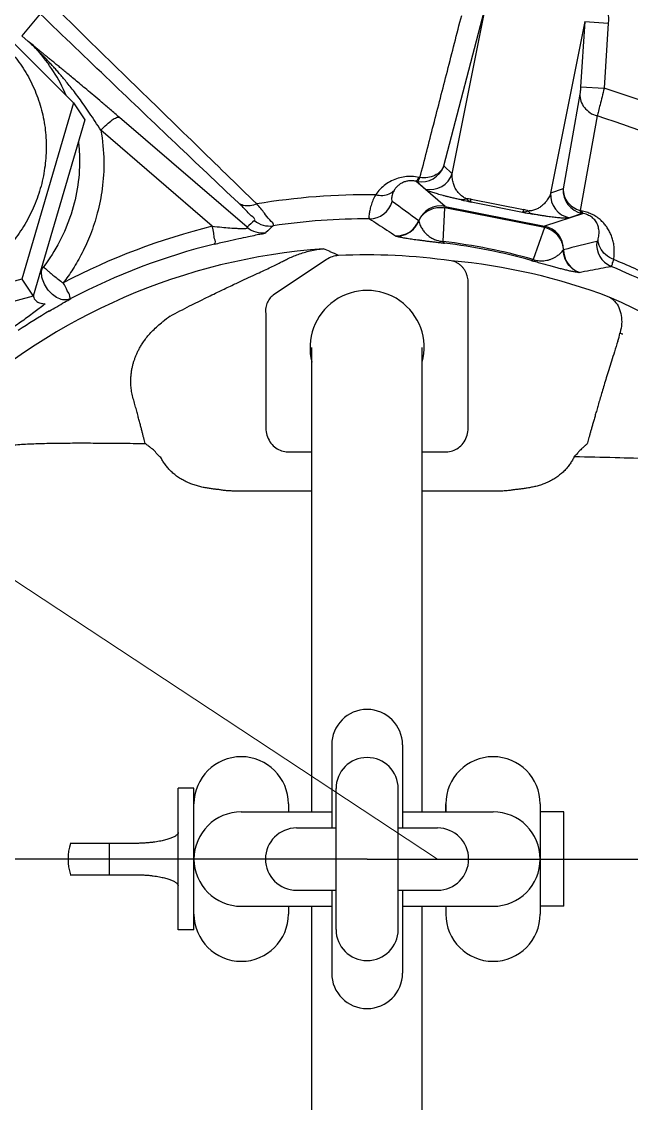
# Model space of a CAD drawing. Header units: millimetres. Extents: x 100 to 1590, y 100 to 694.
# Drawn here: x 1247.689 to 1248.379, y 537.182 to 538.406 of the extents above; entities that cross this region are included whole.
import ezdxf

# ---------------------------------------------------------------- set-up
doc = ezdxf.new("R2010")
doc.units = ezdxf.units.MM
doc.linetypes.add('CENTER', pattern=[2, 1.25, -0.25, 0.25, -0.25])
doc.layers.add('CL', color=1, linetype='CENTER', lineweight=9)

msp = doc.modelspace()

# ---------------------------------------------------------------- linework, layer by layer
at = {"color": 2, "lineweight": 20}
msp.add_line((1231.0675, 548.723), (1248.1599, 537.4584), dxfattribs=at)
at = {"color": 9, "linetype": 'Continuous'}
for p, q in [((1247.6037, 538.4583), (1247.7479, 538.3142)), ((1248.167, 538.2428), (1248.2149, 538.4263)), ((1248.1766, 538.234), (1248.2149, 538.4263)), ((1247.7101, 538.415), (1247.6893, 538.3902)), ((1248.3265, 538.4061), (1248.2879, 538.2119)), ((1248.3265, 538.4061), (1248.3218, 538.3324)), ((1248.3265, 538.4061), (1248.3531, 538.4044)), ((1248.3531, 538.4044), (1248.3484, 538.3307)), ((1248.3218, 538.3324), (1248.3484, 538.3307)), ((1248.321, 538.3242), (1248.302, 538.217)), ((1247.7479, 538.3142), (1247.6894, 538.1148)), ((1247.7479, 538.3142), (1247.7607, 538.295)), ((1247.7607, 538.295), (1247.7022, 538.0956)), ((1247.9443, 538.1734), (1247.7999, 538.2978)), ((1248.3404, 538.2994), (1248.3211, 538.1923)), ((1247.905, 538.1745), (1247.7789, 538.2831)), ((1248.1766, 538.234), (1248.167, 538.2428)), ((1248.14, 538.2296), (1248.1387, 538.2299)), ((1248.1686, 538.197), (1248.1352, 538.2255)), ((1248.1365, 538.2252), (1248.1352, 538.2255)), ((1248.1461, 538.2164), (1248.1365, 538.2252)), ((1248.1978, 538.2052), (1248.2572, 538.1934)), ((1248.302, 538.217), (1248.2879, 538.2119)), ((1248.1662, 538.1573), (1248.1683, 538.1954)), ((1248.1683, 538.1954), (1248.1686, 538.197)), ((1248.2808, 538.1731), (1248.1683, 538.1954)), ((1248.1686, 538.197), (1248.2811, 538.1746)), ((1248.1978, 538.202), (1248.256, 538.1905)), ((1248.1385, 538.1806), (1248.1387, 538.1805)), ((1248.3249, 538.1888), (1248.2811, 538.1746)), ((1248.3235, 538.1891), (1248.3093, 538.184)), ((1248.3226, 538.192), (1248.3211, 538.1923)), ((1248.3249, 538.1888), (1248.3235, 538.1891)), ((1248.2808, 538.1731), (1248.2681, 538.137)), ((1248.2811, 538.1746), (1248.2808, 538.1731)), ((1248.0385, 538.1457), (1248.0383, 538.1458)), ((1248.3025, 538.1479), (1248.3026, 538.1479)), ((1248.0344, 538.1369), (1247.9739, 538.0965)), ((1247.6894, 538.1148), (1247.4867, 538.0596)), ((1247.6894, 538.1148), (1247.7022, 538.0956)), ((1248.1947, 537.946), (1248.1947, 538.109)), ((1247.7022, 538.0956), (1247.4995, 538.0404)), ((1247.9656, 538.0743), (1247.9656, 537.946)), ((1248.3665, 538.0544), (1248.3663, 538.0535)), ((1248.0178, 537.5119), (1248.0178, 538.0373)), ((1248.1425, 537.5119), (1248.1425, 538.0373)), ((1247.9887, 537.9194), (1248.0178, 537.9194)), ((1248.1425, 537.9194), (1248.1716, 537.9194)), ((1248.0178, 537.8749), (1247.929, 537.8749)), ((1248.2313, 537.8749), (1248.1425, 537.8749)), ((1248.0401, 537.5876), (1248.0401, 537.4936)), ((1248.1202, 537.5876), (1248.1202, 537.4936)), ((1247.8842, 537.5386), (1247.8664, 537.5386)), ((1247.8664, 537.3783), (1247.8664, 537.5386)), ((1247.8842, 537.3783), (1247.8842, 537.5386)), ((1248.045, 537.3787), (1248.045, 537.5381)), ((1248.1153, 537.3787), (1248.1153, 537.5381)), ((1247.9911, 537.5208), (1247.9911, 537.5119)), ((1247.9911, 537.5202), (1247.9911, 537.5119)), ((1248.1692, 537.5119), (1248.1692, 537.5208)), ((1248.1692, 537.5202), (1248.1692, 537.5119)), ((1248.2761, 537.5208), (1248.2761, 537.3961)), ((1248.2761, 537.5202), (1248.2761, 537.4584)), ((1247.9377, 537.5119), (1248.0401, 537.5119)), ((1248.1202, 537.5119), (1248.2227, 537.5119)), ((1248.3028, 537.5119), (1248.2761, 537.5119)), ((1248.3028, 537.405), (1248.3028, 537.5119)), ((1248.0004, 537.4936), (1248.045, 537.4936)), ((1248.1153, 537.4936), (1248.1599, 537.4936)), ((1247.8202, 537.4762), (1247.7443, 537.4762)), ((1247.7887, 537.4406), (1247.7887, 537.4762)), ((1248.0802, 537.4584), (1247.5458, 537.4584)), ((1248.0802, 537.4584), (1248.6145, 537.4584)), ((1247.7443, 537.4406), (1247.8202, 537.4406)), ((1248.0004, 537.4232), (1248.045, 537.4232)), ((1248.0401, 537.4232), (1248.0401, 537.3293)), ((1248.1153, 537.4232), (1248.1599, 537.4232)), ((1248.1202, 537.4232), (1248.1202, 537.3293)), ((1247.9377, 537.405), (1248.0401, 537.405)), ((1247.9911, 537.405), (1247.9911, 537.3961)), ((1248.0178, 536.8795), (1248.0178, 537.405)), ((1248.1202, 537.405), (1248.2227, 537.405)), ((1248.1425, 536.8795), (1248.1425, 537.405)), ((1248.1692, 537.405), (1248.1692, 537.3961)), ((1248.1692, 537.405), (1248.1692, 537.3961)), ((1248.3028, 537.405), (1248.2761, 537.405)), ((1247.8842, 537.3783), (1247.8664, 537.3783))]:
    msp.add_line(p, q, dxfattribs=at)
at = {"color": 7, "linetype": 'Continuous'}
msp.add_line((1247.6893, 538.3902), (1247.6967, 538.3838), dxfattribs=at)
at = {"color": 9, "linetype": 'Continuous'}
for points in [[(1248.1125, 538.1637), (1248.1125, 538.1636), (1248.1125, 538.1636), (1248.1126, 538.1636), (1248.1126, 538.1636), (1248.1127, 538.1636), (1248.1127, 538.1635)], [(1248.1678, 538.1554), (1248.1676, 538.1555), (1248.1674, 538.1556), (1248.1672, 538.1557), (1248.167, 538.1559), (1248.1669, 538.1561), (1248.1667, 538.1564), (1248.1665, 538.1566), (1248.1664, 538.1569), (1248.1662, 538.1573)], [(1248.2659, 538.1359), (1248.2661, 538.1359), (1248.2663, 538.1359), (1248.2666, 538.136), (1248.2668, 538.1361), (1248.267, 538.1362), (1248.2673, 538.1363), (1248.2676, 538.1365), (1248.2678, 538.1368), (1248.2681, 538.137)], [(1248.3199, 538.1223), (1248.32, 538.1223), (1248.32, 538.1223), (1248.3201, 538.1223), (1248.3201, 538.1223), (1248.3201, 538.1223), (1248.3202, 538.1223)]]:
    msp.add_lwpolyline(points, dxfattribs=at)
for centre, radius, start, end in [((1248.0802, 537.4584), 1.0697, 60.2229, 74.3215), ((1247.5696, 538.2498), 0.185, 23.1171, 42.2822), ((1248.0802, 537.4584), 0.9126, 62.0928, 72.9072), ((1248.0802, 537.4584), 0.8803, 62.1974, 72.8027), ((1248.1417, 538.2515), 0.0267, 258.868, 341.1186), ((1248.1513, 538.2427), 0.0267, 258.8679, 341.1186), ((1248.0802, 537.4584), 0.7518, 89.2601, 99.5594), ((1248.1922, 538.1771), 0.0286, 78.7442, 89.7028), ((1248.3145, 538.2102), 0.0267, 176.3814, 258.6321), ((1248.3287, 538.2153), 0.0267, 176.3814, 258.6321), ((1248.0829, 538.2097), 0.0267, 269.8994, 344.5866), ((1246.4315, 535.8975), 2.8507, 53.2148, 53.9599), ((1248.1634, 538.1708), 0.0267, 78.8791, 158.5115), ((1249.0605, 542.2241), 4.1136, 257.7337, 257.8938), ((1248.2516, 538.1653), 0.0286, 67.7972, 78.7558), ((1248.5017, 537.5729), 0.8193, 132.0724, 132.8682), ((1247.9699, 538.2015), 0.0267, 230.0023, 278.3543), ((1248.0802, 537.4584), 0.7245, 89.7854, 98.4428), ((1248.1136, 538.1904), 0.0267, 267.4914, 338.5359), ((1248.9951, 542.2195), 4.0963, 259.6057, 259.7665), ((1248.0808, 537.4575), 0.7382, 103.7737, 117.8142), ((1247.9615, 538.1939), 0.0267, 230.002, 279.0763), ((1248.5128, 537.5977), 0.7899, 133.0354, 133.8404), ((1248.2758, 538.1484), 0.0267, 358.9885, 78.6209), ((1248.0867, 537.4913), 0.6707, 74.309, 83.1909), ((1249.0379, 535.2567), 2.9833, 103.5271, 104.2691), ((1248.3666, 538.1538), 0.0267, 172.629, 247.5015), ((1248.0802, 537.4584), 0.6924, 94.0885, 170.4017), ((1248.0769, 537.4633), 0.7115, 103.768, 117.8125), ((1247.823, 537.666), 0.5259, 65.8307, 66.728), ((1247.821, 537.6614), 0.5309, 64.6907, 65.812), ((1248.0916, 537.5158), 0.6441, 74.2949, 83.2051), ((1248.3293, 538.1475), 0.0267, 178.964, 250.0087), ((1248.0492, 538.1147), 0.0267, 92.7993, 123.848), ((1248.0802, 537.4584), 0.6837, 81.9987, 92.7029), ((1248.1134, 537.4568), 0.6815, 69.303, 84.7839), ((1248.0802, 537.4584), 0.7336, 63.5983, 67.6479), ((1247.8231, 538.0681), 0.1251, 153.038, 155.1439), ((1247.7343, 538.1132), 0.0255, 142.7792, 152.8509), ((1248.0802, 537.4584), 0.7253, 63.616, 67.6153), ((1248.0802, 538.0373), 0.0646, 345.2027, 194.7973), ((1248.0802, 537.4584), 0.6924, 274.0885, 66.6837), ((1248.1562, 537.3435), 0.8545, 120.6432, 123.4245), ((1249.7749, 535.5488), 3.1698, 127.2229, 127.4173), ((1248.2963, 538.067), 0.0713, 341.5041, 349.1148), ((1248.0574, 537.2562), 0.8551, 68.586, 68.8177), ((1248.0802, 537.5876), 0.0401, 0, 180), ((1247.9377, 537.5208), 0.0534, 0, 180), ((1248.0802, 537.5381), 0.0352, 0, 180), ((1248.2227, 537.5208), 0.0534, 0, 180), ((1247.9377, 537.4584), 0.0534, 90, 270), ((1248.2227, 537.4584), 0.0534, 270, 90), ((1248.0004, 537.4584), 0.0352, 90, 270), ((1248.1599, 537.4584), 0.0352, 270, 90), ((1247.8041, 537.4584), 0.0623, 163.398, 196.602), ((1247.9377, 537.3961), 0.0534, 180, 0), ((1248.2227, 537.3961), 0.0534, 180, 0), ((1248.0802, 537.3787), 0.0352, 180, 0), ((1248.0802, 537.4584), 0.6924, 189.5983, 246.6837), ((1248.0802, 537.3293), 0.0401, 180, 0)]:
    msp.add_arc(centre, radius, start, end, dxfattribs=at)
for points, start_tangent, end_tangent in [([(1248.3393, 538.4464), (1248.3456, 538.4376), (1248.3502, 538.4274), (1248.3527, 538.4162), (1248.3531, 538.4044)], (0.657536, -0.753423), (-0.064238, -0.997935)), ([(1247.4766, 538.4122), (1247.4853, 538.4159), (1247.508, 538.4233), (1247.5313, 538.4275), (1247.5547, 538.4285), (1247.578, 538.4264), (1247.6007, 538.4212), (1247.6224, 538.4129), (1247.6427, 538.4017), (1247.6611, 538.3879), (1247.6773, 538.3716), (1247.6911, 538.3533), (1247.7021, 538.3332), (1247.7102, 538.3116), (1247.7153, 538.2892), (1247.7171, 538.2661), (1247.7157, 538.243), (1247.7112, 538.22), (1247.7035, 538.1977), (1247.6928, 538.1767), (1247.6795, 538.1574), (1247.664, 538.1402)], (0.908156, 0.418632), (-0.716134, -0.697963)), ([(1247.9345, 538.201), (1247.8636, 538.2682), (1247.7894, 538.339), (1247.7101, 538.415)], (-0.726635, 0.687024), (-0.721554, 0.692358)), ([(1247.9553, 538.1998), (1247.8859, 538.2674), (1247.8129, 538.3385), (1247.7346, 538.4149)], (-0.717128, 0.696941), (-0.715705, 0.698403)), ([(1248.14, 538.2296), (1248.1553, 538.2891), (1248.171, 538.3502), (1248.1872, 538.4132)], (0.248088, 0.968737), (0.249284, 0.96843)), ([(1247.7999, 538.2978), (1247.7896, 538.3066), (1247.7798, 538.3149), (1247.7709, 538.3225), (1247.7629, 538.3292), (1247.7559, 538.335), (1247.7497, 538.3402), (1247.7442, 538.3448), (1247.7392, 538.3489), (1247.7347, 538.3526), (1247.7305, 538.356), (1247.7265, 538.3593), (1247.7226, 538.3625), (1247.7189, 538.3656), (1247.7155, 538.3683), (1247.7125, 538.3709), (1247.7097, 538.3732), (1247.7071, 538.3753), (1247.7047, 538.3772), (1247.7025, 538.379), (1247.6967, 538.3838)], (-0.75761, 0.652708), (-0.773351, 0.633978)), ([(1247.7789, 538.2831), (1247.7725, 538.2931), (1247.7661, 538.3027), (1247.76, 538.3116), (1247.7543, 538.3195), (1247.749, 538.3265), (1247.7442, 538.3326), (1247.7398, 538.3381), (1247.7357, 538.343), (1247.7319, 538.3475), (1247.7283, 538.3516), (1247.7247, 538.3556), (1247.7211, 538.3595), (1247.7177, 538.3631), (1247.7146, 538.3663), (1247.7116, 538.3692), (1247.709, 538.3719), (1247.7065, 538.3743)], (-0.53079, 0.847503), (-0.722413, 0.691462)), ([(1248.3218, 538.3324), (1248.3214, 538.3275), (1248.321, 538.3242)], (-0.064069, -0.997945), (-0.174125, -0.984723)), ([(1248.3484, 538.3307), (1248.346, 538.321), (1248.3438, 538.3121), (1248.3419, 538.3047), (1248.3404, 538.2994)], (-0.235885, -0.971781), (-0.266619, -0.963802)), ([(1248.321, 538.3242), (1248.3221, 538.3162), (1248.3261, 538.3089), (1248.3324, 538.3031), (1248.3404, 538.2994)], (-0.039901, -0.999204), (0.961699, -0.274107)), ([(1247.779, 538.2831), (1247.7855, 538.2898), (1247.7917, 538.2948), (1247.7967, 538.2976), (1247.7999, 538.2978)], (0.665723, 0.746199), (0.878575, -0.477605)), ([(1247.7789, 538.2831), (1247.7823, 538.2482), (1247.7804, 538.217), (1247.7749, 538.1894), (1247.7671, 538.1653), (1247.7576, 538.1443), (1247.7472, 538.1261), (1247.7363, 538.1104)], (0.175687, -0.984446), (-0.604209, -0.796826)), ([(1247.7535, 538.2702), (1247.7547, 538.2545), (1247.7528, 538.2211), (1247.7452, 538.1884), (1247.7321, 538.1572), (1247.714, 538.1286)], (0.113903, -0.993492), (-0.604228, -0.796812)), ([(1248.167, 538.2428), (1248.163, 538.2366), (1248.1567, 538.232), (1248.1488, 538.2296), (1248.14, 538.2296)], (-0.357881, -0.933767), (-0.990735, 0.135808)), ([(1248.1387, 538.2299), (1248.1308, 538.2309), (1248.123, 538.2305), (1248.1152, 538.2289), (1248.1077, 538.2259), (1248.101, 538.2217), (1248.095, 538.2165), (1248.0899, 538.2102)], (-0.97908, 0.203474), (-0.569226, -0.822181)), ([(1248.1387, 538.2299), (1248.1374, 538.2275), (1248.1352, 538.2255)], (-0.428586, -0.903501), (-0.999406, 0.034457)), ([(1248.1365, 538.2252), (1248.1387, 538.2272), (1248.14, 538.2296)], (0.999485, -0.032078), (0.425648, 0.904889)), ([(1248.1924, 538.2057), (1248.1881, 538.2082), (1248.1846, 538.2112), (1248.1818, 538.2146), (1248.1795, 538.2185), (1248.1778, 538.2231), (1248.1767, 538.2283), (1248.1765, 538.231), (1248.1766, 538.234)], (-0.912215, 0.409713), (0.067402, 0.997726)), ([(1248.1352, 538.2255), (1248.1311, 538.226), (1248.1271, 538.2259), (1248.1231, 538.225), (1248.1194, 538.2234), (1248.116, 538.2212), (1248.1131, 538.2184), (1248.1107, 538.2151)], (-0.978412, 0.206664), (-0.522079, -0.852897)), ([(1248.0899, 538.2102), (1248.0867, 538.2039), (1248.0846, 538.1979), (1248.0832, 538.1924), (1248.0825, 538.1878), (1248.0829, 538.183)], (-0.49623, -0.868191), (0.794137, -0.607739)), ([(1248.0899, 538.2102), (1248.0979, 538.2095), (1248.1051, 538.2112), (1248.1107, 538.2151)], (0.972032, -0.234846), (0.674518, 0.738259)), ([(1248.1107, 538.2151), (1248.1093, 538.2124), (1248.1084, 538.2097), (1248.1079, 538.2051), (1248.1087, 538.2026)], (-0.522121, -0.852872), (0.808569, -0.588401)), ([(1248.1866, 538.2045), (1248.1819, 538.2055), (1248.1775, 538.2065), (1248.1734, 538.2075), (1248.1697, 538.2084), (1248.1662, 538.2093), (1248.163, 538.2102), (1248.16, 538.2111), (1248.1572, 538.2119), (1248.1546, 538.2127), (1248.1501, 538.2143), (1248.1461, 538.2164)], (-0.977169, 0.212464), (-0.738727, 0.674005)), ([(1248.1924, 538.2057), (1248.1885, 538.2044), (1248.1871, 538.205)], (-0.871897, -0.489689), (-0.782793, 0.622282)), ([(1248.1978, 538.202), (1248.1951, 538.2033), (1248.1924, 538.2057)], (-0.964085, 0.265593), (-0.665519, 0.746381)), ([(1248.1978, 538.202), (1248.1978, 538.2052)], (-0.848926, 0.528512), (0.19523, 0.980757)), ([(1248.2879, 538.2119), (1248.2868, 538.2091), (1248.2855, 538.2066), (1248.2826, 538.2022), (1248.2792, 538.1986), (1248.2756, 538.1959), (1248.2717, 538.1938), (1248.2673, 538.1924), (1248.2624, 538.1918)], (-0.319531, -0.947576), (-0.999584, -0.028833)), ([(1248.302, 538.217), (1248.3032, 538.2091), (1248.307, 538.2018), (1248.3132, 538.196), (1248.3211, 538.1923)], (-0.039683, -0.999212), (0.956967, -0.290195)), ([(1247.9553, 538.1998), (1247.9477, 538.1977), (1247.9405, 538.1981), (1247.9345, 538.201)], (-0.917025, -0.398831), (-0.794942, 0.606686)), ([(1247.9527, 538.1811), (1247.9491, 538.1865), (1247.9432, 538.1925), (1247.9345, 538.201)], (0.739291, 0.673386), (-0.726626, 0.687033)), ([(1247.9738, 538.1751), (1247.97, 538.1818), (1247.9641, 538.1893), (1247.9553, 538.1998)], (0.660182, 0.751106), (-0.652015, 0.758206)), ([(1248.1387, 538.1805), (1248.1423, 538.1864), (1248.1475, 538.1911), (1248.1539, 538.1943), (1248.161, 538.1958), (1248.1683, 538.1954)], (0.402376, 0.915475), (0.983932, -0.178545)), ([(1248.2572, 538.1934), (1248.256, 538.1905)], (-0.19495, -0.980813), (-0.986499, -0.16377)), ([(1248.0829, 538.183), (1248.0926, 538.1767), (1248.1025, 538.1703), (1248.1125, 538.1637)], (0.844953, -0.53484), (0.829611, -0.558341)), ([(1248.1127, 538.1635), (1248.1235, 538.1653), (1248.1326, 538.1713), (1248.1387, 538.1805)], (0.999082, -0.042832), (0.36462, 0.931157)), ([(1248.1387, 538.1805), (1248.1394, 538.1779), (1248.1415, 538.1733), (1248.1441, 538.1693), (1248.1471, 538.1659), (1248.1505, 538.163), (1248.1543, 538.1607), (1248.1588, 538.1588), (1248.1662, 538.1573)], (0.250815, -0.968035), (0.998333, -0.05772)), ([(1248.2624, 538.1918), (1248.2591, 538.1906), (1248.256, 538.1905)], (-0.900497, -0.434863), (-0.992343, 0.123511)), ([(1248.2624, 538.1918), (1248.2656, 538.1891), (1248.2671, 538.1891)], (0.617942, -0.786224), (0.961324, 0.27542)), ([(1248.3093, 538.184), (1248.3066, 538.1836), (1248.3025, 538.1837), (1248.2972, 538.184), (1248.2943, 538.1843), (1248.2912, 538.1847), (1248.2879, 538.1851), (1248.2844, 538.1856), (1248.2806, 538.1862), (1248.2765, 538.1868), (1248.2721, 538.1876), (1248.2673, 538.1884)], (-0.940398, -0.340075), (-0.984083, 0.17771)), ([(1248.3211, 538.1923), (1248.3227, 538.1895), (1248.3234, 538.1895)], (0.305845, -0.952081), (0.992224, 0.124464)), ([(1248.3592, 538.1369), (1248.3598, 538.1431), (1248.3598, 538.149), (1248.3592, 538.1545), (1248.358, 538.1598), (1248.3563, 538.1648), (1248.354, 538.1695), (1248.3513, 538.1739), (1248.3479, 538.1781), (1248.3439, 538.182), (1248.3392, 538.1855), (1248.334, 538.1883), (1248.3285, 538.1905), (1248.3226, 538.192)], (0.158234, 0.987402), (-0.983072, 0.183221)), ([(1248.3226, 538.192), (1248.324, 538.1894), (1248.3248, 538.1894)], (0.311137, -0.950365), (0.978247, 0.207441)), ([(1248.3417, 538.1602), (1248.3424, 538.1635), (1248.3427, 538.1665), (1248.3426, 538.1694), (1248.3422, 538.1721), (1248.3406, 538.1772), (1248.3378, 538.1817), (1248.3358, 538.1837), (1248.3335, 538.1855), (1248.3309, 538.1869), (1248.328, 538.1881), (1248.3249, 538.1888)], (0.255093, 0.966917), (-0.984062, 0.177827)), ([(1247.9076, 538.1543), (1247.9076, 538.1604), (1247.9066, 538.1667), (1247.905, 538.1745)], (0.851161, 0.524905), (-0.215827, 0.976432)), ([(1247.905, 538.1745), (1247.9157, 538.1735), (1247.925, 538.1727), (1247.9326, 538.1722), (1247.9384, 538.172), (1247.9443, 538.1734)], (0.995608, -0.093618), (-0.594836, 0.803847)), ([(1248.3025, 538.1479), (1248.3013, 538.1548), (1248.2983, 538.1611), (1248.2936, 538.1665), (1248.2877, 538.1706), (1248.2808, 538.1731)], (-0.02141, 0.999771), (-0.977361, 0.21158)), ([(1247.9076, 538.1543), (1247.9221, 538.1578), (1247.9349, 538.1606), (1247.9458, 538.1629), (1247.9544, 538.1647), (1247.9604, 538.166), (1247.9657, 538.1675)], (0.971251, 0.238056), (0.716077, 0.698022)), ([(1248.1127, 538.1635), (1248.1166, 538.1625), (1248.1215, 538.1616), (1248.1242, 538.1611), (1248.1272, 538.1607), (1248.1303, 538.1602), (1248.1336, 538.1597), (1248.1371, 538.1593), (1248.1408, 538.1588), (1248.1447, 538.1583), (1248.1488, 538.1577), (1248.1533, 538.1572), (1248.1581, 538.1566), (1248.1629, 538.156), (1248.1678, 538.1554)], (0.952312, -0.305126), (0.992917, -0.118807)), ([(1248.3401, 538.1572), (1248.3417, 538.1602)], (0.9722, 0.23415), (0.255111, 0.966912)), ([(1248.3592, 538.1369), (1248.35, 538.1424), (1248.3438, 538.1506), (1248.3417, 538.1602)], (-0.940497, 0.339802), (0.006778, 0.999977)), ([(1247.9901, 538.1376), (1248.0021, 538.1427), (1248.0157, 538.1467), (1248.0308, 538.1491)], (0.893925, 0.448216), (0.995528, 0.094465)), ([(1248.2681, 538.137), (1248.2707, 538.1363), (1248.2738, 538.1357), (1248.277, 538.1355), (1248.2802, 538.1356), (1248.2834, 538.136), (1248.2866, 538.1368), (1248.2898, 538.138), (1248.293, 538.1396), (1248.2962, 538.1417), (1248.2994, 538.1444), (1248.3025, 538.1479)], (0.944364, -0.328902), (0.602162, 0.798374)), ([(1248.3199, 538.1223), (1248.3107, 538.1281), (1248.3045, 538.1372), (1248.3025, 538.1479)], (-0.939423, 0.34276), (0.019473, 0.99981)), ([(1247.9677, 538.1265), (1247.9746, 538.1299), (1247.9806, 538.1328), (1247.9857, 538.1354), (1247.9901, 538.1376)], (0.898034, 0.439926), (0.893898, 0.448271)), ([(1248.1947, 538.109), (1248.1947, 538.1121), (1248.1942, 538.1154), (1248.1934, 538.1186), (1248.1922, 538.1218), (1248.1906, 538.1249), (1248.1886, 538.1276), (1248.1864, 538.13), (1248.1839, 538.132), (1248.1812, 538.1336), (1248.1783, 538.1347), (1248.1753, 538.1355)], (0.022311, 0.999751), (-0.987764, 0.155958)), ([(1248.2659, 538.1359), (1248.2709, 538.1345), (1248.2737, 538.1337), (1248.2767, 538.1329), (1248.2797, 538.1321), (1248.2826, 538.1312), (1248.2854, 538.1305), (1248.2882, 538.1297), (1248.2908, 538.129), (1248.2934, 538.1283), (1248.2986, 538.1269), (1248.3035, 538.1257), (1248.3082, 538.1245), (1248.3126, 538.1236), (1248.3166, 538.1228), (1248.3199, 538.1223)], (0.962675, -0.270661), (0.996592, -0.082492)), ([(1248.3564, 538.1291), (1248.3577, 538.1317), (1248.3592, 538.1369)], (0.942193, 0.335071), (0.224787, 0.974408)), ([(1247.7449, 538.0926), (1247.7389, 538.0912), (1247.7323, 538.0923), (1247.7257, 538.096), (1247.7198, 538.1017), (1247.7151, 538.1089), (1247.7123, 538.1169), (1247.7116, 538.1248)], (-0.896002, -0.44405), (0.024777, 0.999693)), ([(1247.714, 538.1286), (1247.7184, 538.1246), (1247.7216, 538.1218), (1247.7257, 538.1185), (1247.7307, 538.1146), (1247.7363, 538.1104)], (0.711481, -0.702705), (0.809914, -0.586549)), ([(1247.8574, 538.0729), (1247.8794, 538.0843), (1247.8984, 538.0938), (1247.9149, 538.1018), (1247.929, 538.1085), (1247.941, 538.1142), (1247.9513, 538.119), (1247.9601, 538.123), (1247.9677, 538.1265)], (0.883845, 0.46778), (0.909425, 0.415868)), ([(1248.3202, 538.1223), (1248.3325, 538.1248), (1248.3445, 538.127), (1248.3564, 538.1291)], (0.980129, 0.198362), (0.985482, 0.16978)), ([(1247.7449, 538.0926), (1247.7439, 538.0951), (1247.7409, 538.1015), (1247.7363, 538.1104)], (-0.978667, -0.205453), (-0.737181, 0.675696)), ([(1247.7026, 538.0968), (1247.7026, 538.0966), (1247.7028, 538.0951)], (0.054571, -0.99851), (0.176653, -0.984273)), ([(1247.7028, 538.0951), (1247.7036, 538.0925), (1247.7064, 538.0893), (1247.7108, 538.0875), (1247.7159, 538.0867)], (0.176653, -0.984273), (0.997751, -0.067034)), ([(1247.9739, 538.0965), (1247.9697, 538.0924), (1247.9668, 538.0871), (1247.9654, 538.0809), (1247.9656, 538.0743)], (-0.811842, -0.583877), (0.138404, -0.990376)), ([(1247.7159, 538.0867), (1247.7047, 538.0781), (1247.6916, 538.0684), (1247.6775, 538.0587)], (-0.789199, -0.614138), (-0.832782, -0.5536)), ([(1247.7207, 538.0786), (1247.729, 538.0835), (1247.7379, 538.0886), (1247.7449, 538.0926)], (0.860077, 0.510165), (0.869574, 0.493803)), ([(1248.3542, 538.0943), (1248.3603, 538.0897), (1248.3651, 538.0825), (1248.3677, 538.0736), (1248.3682, 538.064), (1248.3665, 538.0544)], (0.892715, -0.450622), (-0.266808, -0.96375)), ([(1247.8156, 537.9794), (1247.814, 537.986), (1247.8131, 537.9926), (1247.8128, 537.9986), (1247.813, 538.004), (1247.8134, 538.0088), (1247.8141, 538.0132), (1247.815, 538.0171), (1247.816, 538.0208), (1247.8172, 538.0243), (1247.8185, 538.0278), (1247.82, 538.0312), (1247.8217, 538.0348), (1247.8238, 538.0385), (1247.8263, 538.0425), (1247.8294, 538.0469), (1247.8332, 538.0517), (1247.8378, 538.0566), (1247.8431, 538.0616), (1247.8488, 538.0663)], (-0.27107, 0.96256), (0.794354, 0.607455)), ([(1248.3639, 538.0444), (1248.3601, 538.0326), (1248.3566, 538.0219), (1248.3536, 538.0121), (1248.3508, 538.0031), (1248.3483, 537.9948), (1248.3461, 537.9872), (1248.344, 537.9802), (1248.3421, 537.9737), (1248.3404, 537.9678), (1248.3388, 537.9623), (1248.3374, 537.9572), (1248.336, 537.9525), (1248.3348, 537.9482), (1248.3337, 537.9442), (1248.3326, 537.9405), (1248.3317, 537.937), (1248.3308, 537.9339), (1248.33, 537.9309), (1248.3292, 537.9282)], (-0.316401, -0.948626), (-0.267389, -0.963589)), ([(1247.8289, 537.9287), (1247.8282, 537.9318), (1247.8274, 537.935), (1247.8265, 537.9386), (1247.8255, 537.9424), (1247.8245, 537.9466), (1247.8233, 537.951), (1247.822, 537.9559), (1247.8206, 537.9611), (1247.8191, 537.9667), (1247.8174, 537.9728), (1247.8156, 537.9794)], (-0.236275, 0.971686), (-0.27108, 0.962557)), ([(1247.9656, 537.946), (1247.9669, 537.938), (1247.9703, 537.9307), (1247.9754, 537.9249), (1247.9817, 537.921), (1247.9887, 537.9194)], (0.037857, -0.999283), (0.998746, -0.050065)), ([(1248.1716, 537.9194), (1248.1786, 537.921), (1248.1849, 537.9249), (1248.19, 537.9307), (1248.1934, 537.938), (1248.1947, 537.946)], (0.998746, 0.050065), (0.037857, 0.999283)), ([(1247.6431, 537.9225), (1247.6581, 537.9248), (1247.6741, 537.9266), (1247.6914, 537.9279), (1247.7101, 537.9287), (1247.7304, 537.9291), (1247.7524, 537.9293), (1247.7762, 537.9292), (1247.8017, 537.929), (1247.8289, 537.9287)], (0.984319, 0.176395), (0.999945, -0.010451)), ([(1247.8407, 537.9192), (1247.8375, 537.9221), (1247.8348, 537.9243), (1247.8323, 537.9263), (1247.8289, 537.9287)], (-0.712746, 0.701423), (-0.853737, 0.520705)), ([(1248.3292, 537.9282), (1248.3265, 537.926), (1248.3237, 537.9233), (1248.3201, 537.92)], (-0.804875, -0.593444), (-0.678146, -0.734927)), ([(1247.8469, 537.9128), (1247.8447, 537.9144), (1247.8407, 537.9192)], (-0.88404, 0.467411), (-0.583967, 0.811778)), ([(1247.929, 537.8749), (1247.9235, 537.8751), (1247.9186, 537.8755), (1247.9144, 537.8762), (1247.9105, 537.8767), (1247.9064, 537.8772), (1247.9019, 537.8778), (1247.8971, 537.8786), (1247.8921, 537.8796), (1247.887, 537.881), (1247.8819, 537.8827), (1247.8767, 537.8848), (1247.8716, 537.8874), (1247.8669, 537.8903), (1247.8625, 537.8935), (1247.8586, 537.897), (1247.855, 537.9007), (1247.8519, 537.9045), (1247.8492, 537.9086), (1247.8469, 537.9128)], (-0.999998, 0.002109), (-0.443354, 0.896347)), ([(1248.3146, 537.9139), (1248.3125, 537.9098), (1248.31, 537.9058), (1248.3071, 537.9019), (1248.3038, 537.8982), (1248.3, 537.8947), (1248.2959, 537.8915), (1248.2915, 537.8885), (1248.2866, 537.8858), (1248.2814, 537.8835), (1248.2763, 537.8816), (1248.2712, 537.8802), (1248.2663, 537.8791), (1248.2615, 537.8782), (1248.2569, 537.8775), (1248.2527, 537.877), (1248.2489, 537.8766), (1248.2452, 537.8761), (1248.2412, 537.8755), (1248.2365, 537.875), (1248.2313, 537.8749)], (-0.414151, -0.910208), (-0.999999, -0.001693)), ([(1248.3201, 537.92), (1248.3176, 537.9168), (1248.3146, 537.9139)], (-0.673081, -0.739569), (-0.72624, -0.687441)), ([(1248.3146, 537.9139), (1248.3608, 537.9129), (1248.4023, 537.9117), (1248.4397, 537.91), (1248.4733, 537.9078), (1248.5037, 537.9049)], (0.999862, -0.016606), (0.993292, -0.115632)), ([(1247.8664, 537.4885), (1247.8662, 537.4874), (1247.8655, 537.4864), (1247.8644, 537.4854), (1247.8632, 537.4845), (1247.8617, 537.4836), (1247.8598, 537.4827), (1247.858, 537.482), (1247.856, 537.4813), (1247.8535, 537.4805), (1247.8509, 537.4798), (1247.8482, 537.4792), (1247.8452, 537.4785), (1247.8417, 537.4779), (1247.8382, 537.4774), (1247.8342, 537.477), (1247.8299, 537.4766), (1247.8252, 537.4763), (1247.8202, 537.4762)], (0, -1), (-1, 0)), ([(1247.8202, 537.4406), (1247.8252, 537.4405), (1247.8298, 537.4403), (1247.8342, 537.4399), (1247.8381, 537.4394), (1247.8417, 537.4389), (1247.8451, 537.4383), (1247.8481, 537.4377), (1247.8508, 537.4371), (1247.8534, 537.4364), (1247.8558, 537.4356), (1247.8579, 537.4349), (1247.8597, 537.4342), (1247.8616, 537.4333), (1247.8631, 537.4324), (1247.8643, 537.4315), (1247.8654, 537.4305), (1247.8661, 537.4295), (1247.8664, 537.4284)], (1, 0), (0, -1))]:
    msp.add_spline(points, degree=3, dxfattribs=dict(at, start_tangent=start_tangent, end_tangent=end_tangent))
at = {"color": 7, "linetype": 'Continuous', "start_tangent": (0.757612, -0.652706), "end_tangent": (0.672811, -0.739815)}
msp.add_spline([(1247.6967, 538.3838), (1247.6998, 538.381), (1247.703, 538.3779), (1247.7065, 538.3743)], degree=3, dxfattribs=at)
at = {"layer": 'CL'}
msp.add_line((1246.3182, 537.4584), (1249.6774, 537.4584), dxfattribs=at)

doc.saveas('drawing.dxf')
